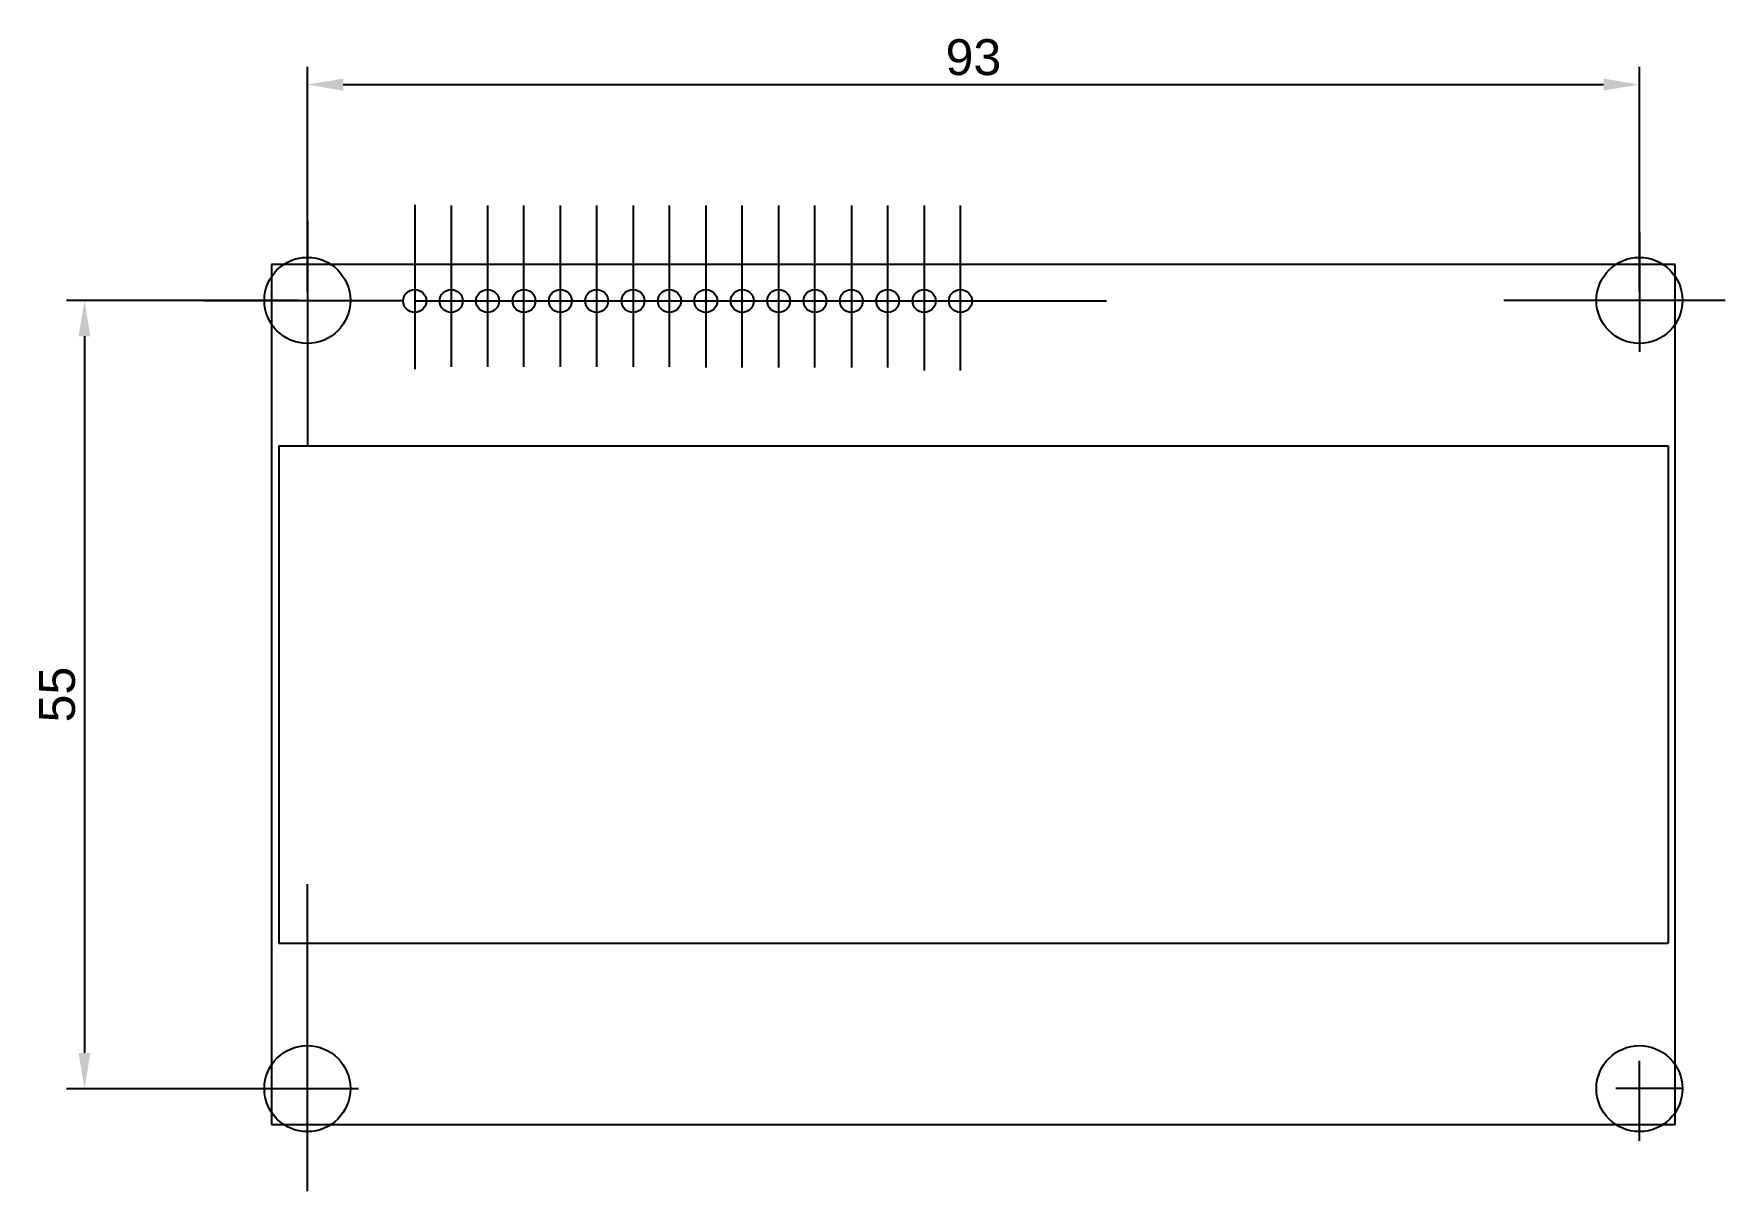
# Model space of a CAD drawing. Header units: millimetres. Extents: x 2564 to 2682, y 1306 to 1387.
import ezdxf

# ---------------------------------------------------------------- set-up
doc = ezdxf.new("R2010")
doc.units = ezdxf.units.MM
doc.styles.get("Standard").update_dxf_attribs({"font": 'arial.ttf'})
doc.dimstyles.new('ISO-25', dxfattribs={"dimtxt": 2.5, "dimasz": 2.5, "dimexe": 1.25, "dimexo": 0.625, "dimtad": 1, "dimtxsty": 'Standard', "dimcen": 2.5, "dimadec": 0, "dimazin": 0, "dimtfac": 1, "dimtmove": 0, "dimatfit": 3, "dimfxl": 1, "dimarcsym": 0})

# ---------------------------------------------------------------- blocks, each defined once
blk = doc.blocks.new('*D4')
at = {"color": 0, "lineweight": -2, "transparency": 16777216}
for p, q in [((2582.24, 1368.46), (2566.06, 1368.46)), ((2567.31, 1365.96), (2567.31, 1315.96)), ((2582.24, 1313.46), (2566.06, 1313.46))]:
    blk.add_line(p, q, dxfattribs=at)
at = {"color": 0, "transparency": 16777216}
for points in [[(2566.89, 1365.96), (2567.72, 1365.96), (2567.31, 1368.46)], [(2566.89, 1315.96), (2567.72, 1315.96), (2567.31, 1313.46)]]:
    blk.add_solid(points, dxfattribs=at)
at = {"layer": 'Defpoints', "color": 0, "transparency": 16777216}
for p in [(2582.87, 1368.46), (2567.31, 1313.46), (2582.87, 1313.46)]:
    blk.add_point(p, dxfattribs=at)
at = {"color": 0, "transparency": 16777216, "insert": (2565.41, 1340.96), "char_height": 2.5, "attachment_point": 5, "rotation": 90}
blk.add_mtext('55', dxfattribs=at)
blk = doc.blocks.new('*D5')
at = {"color": 0, "lineweight": -2, "transparency": 16777216}
for p, q in [((2582.87, 1369.09), (2582.87, 1384.77)), ((2675.87, 1369.09), (2675.87, 1384.77)), ((2585.37, 1383.52), (2673.37, 1383.52))]:
    blk.add_line(p, q, dxfattribs=at)
at = {"color": 0, "transparency": 16777216}
for points in [[(2585.37, 1383.94), (2585.37, 1383.1), (2582.87, 1383.52)], [(2673.37, 1383.94), (2673.37, 1383.1), (2675.87, 1383.52)]]:
    blk.add_solid(points, dxfattribs=at)
at = {"layer": 'Defpoints', "color": 0, "transparency": 16777216}
for p in [(2675.87, 1383.52), (2582.87, 1368.46), (2675.87, 1368.46)]:
    blk.add_point(p, dxfattribs=at)
at = {"color": 0, "transparency": 16777216, "insert": (2629.37, 1385.42), "char_height": 2.5, "attachment_point": 5}
blk.add_mtext('93', dxfattribs=at)

msp = doc.modelspace()

# ---------------------------------------------------------------- linework, layer by layer
at = {"color": 0}
for p, q in [((2590.369, 1375.135), (2590.369, 1363.664)), ((2592.909, 1375.093), (2592.909, 1363.83)), ((2595.449, 1375.093), (2595.449, 1363.83)), ((2597.989, 1363.83), (2597.989, 1375.093)), ((2600.529, 1375.093), (2600.529, 1363.83)), ((2603.069, 1363.83), (2603.069, 1375.093)), ((2605.609, 1375.093), (2605.609, 1363.83)), ((2608.149, 1363.83), (2608.149, 1375.093)), ((2610.689, 1375.093), (2610.689, 1363.787)), ((2613.229, 1363.787), (2613.229, 1375.093)), ((2615.769, 1375.093), (2615.769, 1363.787)), ((2618.309, 1363.787), (2618.309, 1375.093)), ((2620.849, 1375.093), (2620.849, 1363.787)), ((2623.389, 1363.787), (2623.389, 1375.093)), ((2625.929, 1375.093), (2625.929, 1363.564)), ((2628.469, 1363.564), (2628.469, 1375.093)), ((2582.869, 1374.022), (2582.869, 1363.863)), ((2675.869, 1373.211), (2675.869, 1364.871)), ((2580.369, 1370.964), (2580.369, 1310.964)), ((2678.369, 1370.964), (2580.369, 1370.964)), ((2678.369, 1310.964), (2678.369, 1370.964)), ((2575.616, 1368.464), (2589.456, 1368.464)), ((2582.869, 1368.464), (2582.869, 1358.314)), ((2590.369, 1368.424), (2638.67, 1368.424)), ((2681.857, 1368.464), (2666.404, 1368.464)), ((2580.869, 1358.314), (2677.869, 1358.314)), ((2580.869, 1358.314), (2580.869, 1323.614)), ((2677.869, 1358.314), (2677.869, 1323.614)), ((2582.869, 1306.311), (2582.869, 1327.738)), ((2580.869, 1323.614), (2677.869, 1323.614)), ((2675.869, 1309.825), (2675.869, 1315.415)), ((2576.38, 1313.464), (2586.448, 1313.464)), ((2678.925, 1313.464), (2674.223, 1313.464)), ((2580.369, 1310.964), (2678.369, 1310.964))]:
    msp.add_line(p, q, dxfattribs=at)
for centre, radius in [((2582.869, 1368.464), 3), ((2675.869, 1368.464), 3), ((2590.369, 1368.424), 0.8), ((2592.909, 1368.424), 0.8), ((2595.449, 1368.424), 0.8), ((2597.989, 1368.424), 0.8), ((2600.529, 1368.424), 0.8), ((2603.069, 1368.424), 0.8), ((2605.609, 1368.424), 0.8), ((2608.149, 1368.424), 0.8), ((2610.689, 1368.424), 0.8), ((2613.229, 1368.424), 0.8), ((2615.769, 1368.424), 0.8), ((2618.309, 1368.424), 0.8), ((2620.849, 1368.424), 0.8), ((2623.389, 1368.424), 0.8), ((2625.929, 1368.424), 0.8), ((2628.469, 1368.424), 0.8), ((2582.869, 1313.464), 3), ((2675.869, 1313.464), 3)]:
    msp.add_circle(centre, radius, dxfattribs=at)

# ---------------------------------------------------------------- dimensions: what is measured, and where the dimension line sits
dim = msp.add_linear_dim(base=(2675.869, 1383.52), p1=(2582.869, 1368.464), p2=(2675.869, 1368.464), dimstyle='ISO-25', dxfattribs=at)
dim.commit()
dim.dimension.update_dxf_attribs({"geometry": '*D5', "text_midpoint": (2629.369, 1385.422)})
dim = msp.add_linear_dim(base=(2567.308, 1313.464), p1=(2582.869, 1368.464), p2=(2582.869, 1313.464), angle=90, dimstyle='ISO-25', dxfattribs=at)
dim.commit()
dim.dimension.update_dxf_attribs({"geometry": '*D4', "text_midpoint": (2565.412, 1340.964)})

doc.saveas('drawing.dxf')
